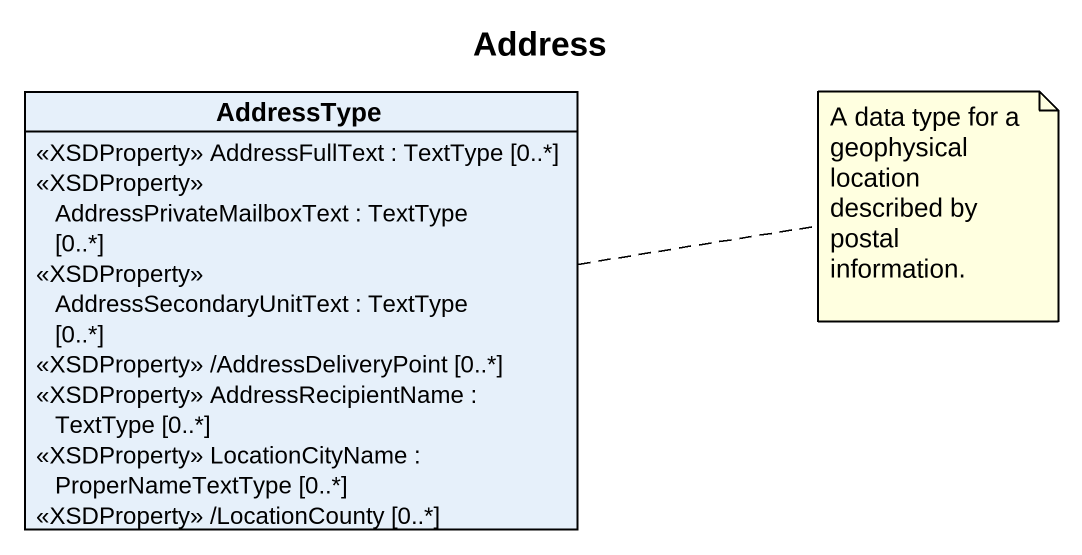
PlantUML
@startuml
title Address
hide circle
hide empty members
class AddressType {
  <<XSDProperty>> AddressFullText : TextType [0..*]
  <<XSDProperty>> AddressPrivateMailboxText : TextType [0..*]
  <<XSDProperty>> AddressSecondaryUnitText : TextType [0..*]
  <<XSDProperty>> /AddressDeliveryPoint [0..*]
  <<XSDProperty>> AddressRecipientName : TextType [0..*]
  <<XSDProperty>> LocationCityName : ProperNameTextType [0..*]
  <<XSDProperty>> /LocationCounty [0..*]
}
note right of AddressType : A data type for a geophysical location described by postal information.
@enduml
